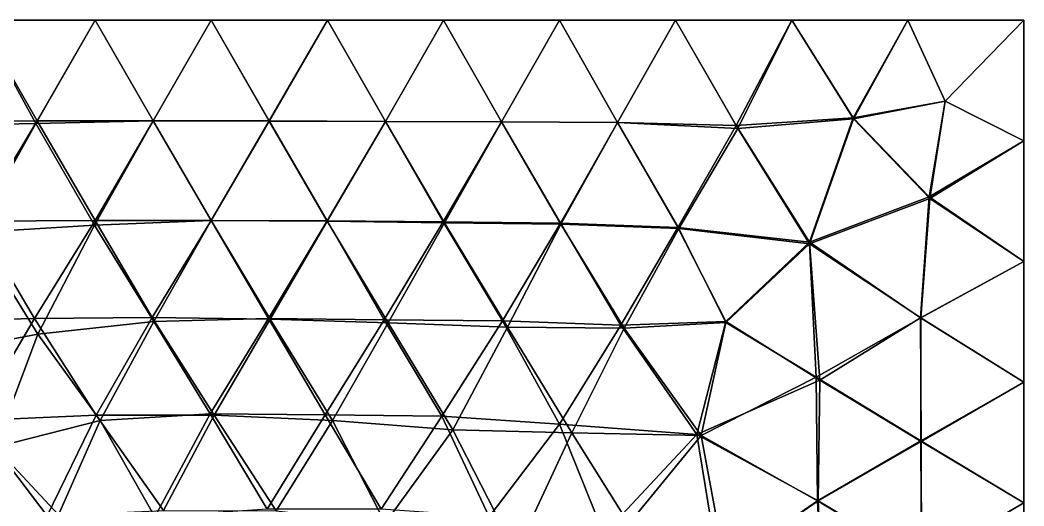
# Model space of a CAD drawing. Extents: x 0 to 100, y 0 to 80.
# Drawn here: x 33.5 to 100, y 47.8 to 80 of the extents above; entities that cross this region are included whole.
import ezdxf

# ---------------------------------------------------------------- set-up
doc = ezdxf.new("R2010")
doc.units = 0
doc.layers.add('1', color=7, linetype='CONTINUOUS')

msp = doc.modelspace()

# ---------------------------------------------------------------- linework, layer by layer
at = {"layer": '1', "color": 154}
for points in [[(34.935, 80, 22.734), (28.078, 80, 30.745), (28.078, 80, 30.745), (25.841, 80, 21.056)], [(30.544, 80, 14.096), (34.935, 80, 22.734), (34.935, 80, 22.734), (25.841, 80, 21.056)], [(26.668, 80, 53.355), (30.135, 80, 46.531), (30.135, 80, 46.531), (34.45, 80, 53.354)], [(30.769, 80, 60), (26.668, 80, 53.355), (26.668, 80, 53.355), (34.45, 80, 53.354)], [(26.73, 80, 6.6978), (30.769, 80), (30.769, 80), (34.548, 80, 6.8824)], [(34.548, 80, 6.8824), (30.544, 80, 14.096), (30.544, 80, 14.096), (26.73, 80, 6.6978)], [(28.078, 80, 30.745), (34.935, 80, 22.734), (34.935, 80, 22.734), (37.084, 80, 32.152)], [(33.415, 80, 39.241), (28.078, 80, 30.745), (28.078, 80, 30.745), (37.084, 80, 32.152)], [(30.135, 80, 46.531), (33.415, 80, 39.241), (33.415, 80, 39.241), (37.967, 80, 46.497)], [(34.45, 80, 53.354), (30.135, 80, 46.531), (30.135, 80, 46.531), (37.967, 80, 46.497)], [(30.544, 80, 14.096), (34.548, 80, 6.8824), (34.548, 80, 6.8824), (38.624, 80, 14.061)], [(34.935, 80, 22.734), (30.544, 80, 14.096), (30.544, 80, 14.096), (38.624, 80, 14.061)], [(30.769, 80, 60), (34.45, 80, 53.354), (38.462, 80, 60)], [(34.548, 80, 6.8824), (30.769, 80), (38.462, 80)], [(37.084, 80, 32.152), (41.461, 80, 39.624), (41.461, 80, 39.624), (33.415, 80, 39.241)], [(37.967, 80, 46.497), (33.415, 80, 39.241), (33.415, 80, 39.241), (41.461, 80, 39.624)], [(38.462, 80, 60), (34.45, 80, 53.354), (34.45, 80, 53.354), (42.235, 80, 53.399)], [(37.967, 80, 46.497), (42.235, 80, 53.399), (42.235, 80, 53.399), (34.45, 80, 53.354)], [(42.337, 80, 6.7968), (38.624, 80, 14.061), (38.624, 80, 14.061), (34.548, 80, 6.8824)], [(38.462, 80), (42.337, 80, 6.7968), (42.337, 80, 6.7968), (34.548, 80, 6.8824)], [(34.935, 80, 22.734), (38.624, 80, 14.061), (38.624, 80, 14.061), (43.072, 80, 20.445)], [(41.603, 80, 27.026), (37.084, 80, 32.152), (37.084, 80, 32.152), (34.935, 80, 22.734)], [(41.603, 80, 27.026), (34.935, 80, 22.734), (34.935, 80, 22.734), (43.072, 80, 20.445)], [(45.016, 80, 33.183), (41.461, 80, 39.624), (41.461, 80, 39.624), (37.084, 80, 32.152)], [(37.084, 80, 32.152), (41.603, 80, 27.026), (41.603, 80, 27.026), (45.016, 80, 33.183)], [(45.846, 80, 46.661), (37.967, 80, 46.497), (37.967, 80, 46.497), (41.461, 80, 39.624)], [(42.235, 80, 53.399), (37.967, 80, 46.497), (37.967, 80, 46.497), (45.846, 80, 46.661)], [(42.337, 80, 6.7968), (38.462, 80), (46.154, 80)], [(38.462, 80, 60), (42.235, 80, 53.399), (46.154, 80, 60)], [(42.337, 80, 6.7968), (46.47, 80, 13.447), (46.47, 80, 13.447), (38.624, 80, 14.061)], [(46.47, 80, 13.447), (43.072, 80, 20.445), (43.072, 80, 20.445), (38.624, 80, 14.061)], [(41.461, 80, 39.624), (45.016, 80, 33.183), (45.016, 80, 33.183), (49.439, 80, 40.01)], [(45.846, 80, 46.661), (41.461, 80, 39.624), (41.461, 80, 39.624), (49.439, 80, 40.01)], [(48.142, 80, 26.603), (41.603, 80, 27.026), (41.603, 80, 27.026), (43.072, 80, 20.445)], [(45.016, 80, 33.183), (41.603, 80, 27.026), (41.603, 80, 27.026), (48.142, 80, 26.603)], [(42.235, 80, 53.399), (50, 80, 53.45), (50, 80, 53.45), (46.154, 80, 60)], [(50, 80, 53.45), (42.235, 80, 53.399), (42.235, 80, 53.399), (45.846, 80, 46.661)], [(50, 80, 6.5505), (46.47, 80, 13.447), (46.47, 80, 13.447), (42.337, 80, 6.7968)], [(42.337, 80, 6.7968), (46.154, 80), (50, 80, 6.5505)], [(46.47, 80, 13.447), (50.976, 80, 19.774), (50.976, 80, 19.774), (43.072, 80, 20.445)], [(43.072, 80, 20.445), (50.976, 80, 19.774), (50.976, 80, 19.774), (48.142, 80, 26.603)], [(45.016, 80, 33.183), (52.557, 80, 33.177), (52.557, 80, 33.177), (49.439, 80, 40.01)], [(52.557, 80, 33.177), (45.016, 80, 33.183), (45.016, 80, 33.183), (48.142, 80, 26.603)], [(50, 80, 53.45), (45.846, 80, 46.661), (45.846, 80, 46.661), (53.695, 80, 46.694)], [(49.439, 80, 40.01), (53.695, 80, 46.694), (53.695, 80, 46.694), (45.846, 80, 46.661)], [(50, 80, 6.5505), (46.154, 80), (53.846, 80)], [(46.154, 80, 60), (50, 80, 53.45), (50, 80, 53.45), (53.846, 80, 60)], [(46.47, 80, 13.447), (50, 80, 6.5505), (50, 80, 6.5505), (54.131, 80, 13.019)], [(50.976, 80, 19.774), (46.47, 80, 13.447), (46.47, 80, 13.447), (54.131, 80, 13.019)], [(48.142, 80, 26.603), (50.976, 80, 19.774), (50.976, 80, 19.774), (55.77, 80, 26.008)], [(52.557, 80, 33.177), (48.142, 80, 26.603), (48.142, 80, 26.603), (55.77, 80, 26.008)], [(49.439, 80, 40.01), (52.557, 80, 33.177), (52.557, 80, 33.177), (57.442, 80, 39.867)], [(49.439, 80, 40.01), (57.442, 80, 39.867), (57.442, 80, 39.867), (53.695, 80, 46.694)], [(57.696, 80, 6.4732), (50, 80, 6.5505), (50, 80, 6.5505), (53.846, 80)], [(50, 80, 53.45), (57.692, 80, 53.45), (53.846, 80, 60)], [(57.692, 80, 53.45), (50, 80, 53.45), (53.695, 80, 46.694)], [(54.131, 80, 13.019), (50, 80, 6.5505), (50, 80, 6.5505), (57.696, 80, 6.4732)], [(58.273, 80, 19.124), (55.77, 80, 26.008), (55.77, 80, 26.008), (50.976, 80, 19.774)], [(54.131, 80, 13.019), (58.273, 80, 19.124), (58.273, 80, 19.124), (50.976, 80, 19.774)], [(52.557, 80, 33.177), (61.123, 80, 32.543), (61.123, 80, 32.543), (57.442, 80, 39.867)], [(52.557, 80, 33.177), (55.77, 80, 26.008), (55.77, 80, 26.008), (61.123, 80, 32.543)], [(57.692, 80, 53.45), (53.695, 80, 46.694), (53.695, 80, 46.694), (61.753, 80, 46.725)], [(61.753, 80, 46.725), (53.695, 80, 46.694), (57.442, 80, 39.867)], [(57.696, 80, 6.4732), (53.846, 80), (53.846, 80), (61.538, 80)], [(53.846, 80, 60), (57.692, 80, 53.45), (57.692, 80, 53.45), (61.538, 80, 60)], [(57.696, 80, 6.4732), (61.518, 80, 12.736), (61.518, 80, 12.736), (54.131, 80, 13.019)], [(58.273, 80, 19.124), (54.131, 80, 13.019), (54.131, 80, 13.019), (61.518, 80, 12.736)], [(55.77, 80, 26.008), (63.932, 80, 24.802), (63.932, 80, 24.802), (61.123, 80, 32.543)], [(58.273, 80, 19.124), (63.932, 80, 24.802), (63.932, 80, 24.802), (55.77, 80, 26.008)], [(66.01, 80, 39.579), (57.442, 80, 39.867), (57.442, 80, 39.867), (61.123, 80, 32.543)], [(57.442, 80, 39.867), (66.01, 80, 39.579), (66.01, 80, 39.579), (61.753, 80, 46.725)], [(65.547, 80, 53.346), (61.538, 80, 60), (57.692, 80, 53.45)], [(57.692, 80, 53.45), (61.753, 80, 46.725), (61.753, 80, 46.725), (65.547, 80, 53.346)], [(65.317, 80, 6.5041), (61.518, 80, 12.736), (61.518, 80, 12.736), (57.696, 80, 6.4732)], [(65.317, 80, 6.5041), (57.696, 80, 6.4732), (61.538, 80)], [(63.932, 80, 24.802), (58.273, 80, 19.124), (58.273, 80, 19.124), (65.011, 80, 18.092)], [(58.273, 80, 19.124), (61.518, 80, 12.736), (61.518, 80, 12.736), (65.011, 80, 18.092)], [(71.028, 80, 31.178), (66.01, 80, 39.579), (66.01, 80, 39.579), (61.123, 80, 32.543)], [(71.028, 80, 31.178), (61.123, 80, 32.543), (61.123, 80, 32.543), (63.932, 80, 24.802)], [(69.012, 80, 12.976), (61.518, 80, 12.736), (65.317, 80, 6.5041)], [(61.518, 80, 12.736), (69.012, 80, 12.976), (69.012, 80, 12.976), (65.011, 80, 18.092)], [(61.538, 80, 60), (65.547, 80, 53.346), (65.547, 80, 53.346), (69.231, 80, 60)], [(69.231, 80), (65.317, 80, 6.5041), (65.317, 80, 6.5041), (61.538, 80)], [(61.753, 80, 46.725), (66.01, 80, 39.579), (66.01, 80, 39.579), (69.757, 80, 46.59)], [(65.547, 80, 53.346), (61.753, 80, 46.725), (61.753, 80, 46.725), (69.757, 80, 46.59)], [(71.028, 80, 31.178), (63.932, 80, 24.802), (63.932, 80, 24.802), (72.321, 80, 20.821)], [(65.011, 80, 18.092), (72.321, 80, 20.821), (72.321, 80, 20.821), (63.932, 80, 24.802)], [(72.321, 80, 20.821), (65.011, 80, 18.092), (69.012, 80, 12.976)], [(69.231, 80), (73.077, 80, 6.5505), (73.077, 80, 6.5505), (65.317, 80, 6.5041)], [(69.012, 80, 12.976), (65.317, 80, 6.5041), (65.317, 80, 6.5041), (73.077, 80, 6.5505)], [(65.547, 80, 53.346), (73.312, 80, 53.309), (73.312, 80, 53.309), (69.231, 80, 60)], [(69.757, 80, 46.59), (73.312, 80, 53.309), (73.312, 80, 53.309), (65.547, 80, 53.346)], [(71.028, 80, 31.178), (74.367, 80, 39.752), (74.367, 80, 39.752), (66.01, 80, 39.579)], [(69.757, 80, 46.59), (66.01, 80, 39.579), (66.01, 80, 39.579), (74.367, 80, 39.752)], [(69.012, 80, 12.976), (76.923, 80, 13.101), (76.923, 80, 13.101), (72.321, 80, 20.821)], [(69.012, 80, 12.976), (73.077, 80, 6.5505), (73.077, 80, 6.5505), (76.923, 80, 13.101)], [(69.231, 80, 60), (73.312, 80, 53.309), (76.923, 80, 60)], [(69.231, 80), (76.923, 80), (73.077, 80, 6.5505)], [(77.629, 80, 46.64), (73.312, 80, 53.309), (73.312, 80, 53.309), (69.757, 80, 46.59)], [(77.629, 80, 46.64), (69.757, 80, 46.59), (69.757, 80, 46.59), (74.367, 80, 39.752)], [(71.028, 80, 31.178), (79.499, 80, 26.375), (79.499, 80, 26.375), (79.888, 80, 34.306)], [(79.499, 80, 26.375), (71.028, 80, 31.178), (71.028, 80, 31.178), (72.321, 80, 20.821)], [(71.028, 80, 31.178), (79.888, 80, 34.306), (79.888, 80, 34.306), (74.367, 80, 39.752)], [(79.499, 80, 26.375), (72.321, 80, 20.821), (72.321, 80, 20.821), (80.31, 80, 19.315)], [(72.321, 80, 20.821), (76.923, 80, 13.101), (76.923, 80, 13.101), (80.31, 80, 19.315)], [(76.923, 80), (81.115, 80, 6.6087), (81.115, 80, 6.6087), (73.077, 80, 6.5505)], [(76.923, 80, 13.101), (73.077, 80, 6.5505), (73.077, 80, 6.5505), (81.115, 80, 6.6087)], [(73.312, 80, 53.309), (77.629, 80, 46.64), (77.629, 80, 46.64), (81.285, 80, 53.316)], [(76.923, 80, 60), (73.312, 80, 53.309), (81.285, 80, 53.316)], [(79.888, 80, 34.306), (80.918, 80, 40.809), (80.918, 80, 40.809), (74.367, 80, 39.752)], [(80.918, 80, 40.809), (77.629, 80, 46.64), (77.629, 80, 46.64), (74.367, 80, 39.752)], [(76.923, 80, 60), (81.285, 80, 53.316), (84.615, 80, 60)], [(81.115, 80, 6.6087), (85.963, 80, 13.883), (85.963, 80, 13.883), (76.923, 80, 13.101)], [(76.923, 80), (84.615, 80), (81.115, 80, 6.6087)], [(76.923, 80, 13.101), (85.963, 80, 13.883), (85.963, 80, 13.883), (80.31, 80, 19.315)], [(77.629, 80, 46.64), (80.918, 80, 40.809), (80.918, 80, 40.809), (86.136, 80, 46.061)], [(77.629, 80, 46.64), (86.136, 80, 46.061), (86.136, 80, 46.061), (81.285, 80, 53.316)], [(79.499, 80, 26.375), (86.788, 80, 22.5), (86.788, 80, 22.5), (86.659, 80, 30.128)], [(79.499, 80, 26.375), (80.31, 80, 19.315), (80.31, 80, 19.315), (86.788, 80, 22.5)], [(79.888, 80, 34.306), (79.499, 80, 26.375), (79.499, 80, 26.375), (86.659, 80, 30.128)], [(80.918, 80, 40.809), (79.888, 80, 34.306), (79.888, 80, 34.306), (86.797, 80, 37.699)], [(86.797, 80, 37.699), (79.888, 80, 34.306), (79.888, 80, 34.306), (86.659, 80, 30.128)], [(85.963, 80, 13.883), (86.788, 80, 22.5), (86.788, 80, 22.5), (80.31, 80, 19.315)], [(80.918, 80, 40.809), (86.797, 80, 37.699), (86.797, 80, 37.699), (86.136, 80, 46.061)], [(81.115, 80, 6.6087), (88.877, 80, 6.0875), (88.877, 80, 6.0875), (85.963, 80, 13.883)], [(84.615, 80), (88.877, 80, 6.0875), (81.115, 80, 6.6087)], [(81.285, 80, 53.316), (86.136, 80, 46.061), (86.136, 80, 46.061), (89.061, 80, 53.886)], [(89.061, 80, 53.886), (84.615, 80, 60), (81.285, 80, 53.316)], [(84.615, 80), (92.308, 80), (88.877, 80, 6.0875)], [(92.308, 80, 60), (84.615, 80, 60), (84.615, 80, 60), (89.061, 80, 53.886)], [(94.133, 80, 11.092), (93.387, 80, 18.644), (93.387, 80, 18.644), (85.963, 80, 13.883)], [(94.133, 80, 11.092), (85.963, 80, 13.883), (85.963, 80, 13.883), (88.877, 80, 6.0875)], [(93.387, 80, 18.644), (86.788, 80, 22.5), (86.788, 80, 22.5), (85.963, 80, 13.883)], [(93.517, 80, 41.276), (86.136, 80, 46.061), (86.136, 80, 46.061), (86.797, 80, 37.699)], [(89.061, 80, 53.886), (86.136, 80, 46.061), (86.136, 80, 46.061), (94.133, 80, 48.908)], [(94.133, 80, 48.908), (86.136, 80, 46.061), (86.136, 80, 46.061), (93.517, 80, 41.276)], [(93.394, 80, 26.25), (93.394, 80, 33.75), (93.394, 80, 33.75), (86.659, 80, 30.128)], [(93.394, 80, 26.25), (86.659, 80, 30.128), (86.659, 80, 30.128), (86.788, 80, 22.5)], [(86.797, 80, 37.699), (86.659, 80, 30.128), (86.659, 80, 30.128), (93.394, 80, 33.75)], [(93.394, 80, 26.25), (86.788, 80, 22.5), (86.788, 80, 22.5), (93.387, 80, 18.644)], [(86.797, 80, 37.699), (93.394, 80, 33.75), (93.394, 80, 33.75), (93.517, 80, 41.276)], [(95.126, 80, 4.942), (88.877, 80, 6.0875), (92.308, 80)], [(94.133, 80, 11.092), (88.877, 80, 6.0875), (88.877, 80, 6.0875), (95.126, 80, 4.942)], [(89.061, 80, 53.886), (95.126, 80, 55.058), (95.126, 80, 55.058), (92.308, 80, 60)], [(95.126, 80, 55.058), (89.061, 80, 53.886), (89.061, 80, 53.886), (94.133, 80, 48.908)], [(95.126, 80, 55.058), (100, 80, 60), (92.308, 80, 60)], [(95.126, 80, 4.942), (92.308, 80), (100, 80)], [(93.394, 80, 26.25), (93.387, 80, 18.644), (93.387, 80, 18.644), (100, 80, 22.5)], [(93.387, 80, 18.644), (100, 80, 15), (100, 80, 22.5)], [(93.387, 80, 18.644), (94.133, 80, 11.092), (94.133, 80, 11.092), (100, 80, 15)], [(93.517, 80, 41.276), (93.394, 80, 33.75), (100, 80, 37.5)], [(93.394, 80, 33.75), (93.394, 80, 26.25), (93.394, 80, 26.25), (100, 80, 30)], [(93.394, 80, 33.75), (100, 80, 30), (100, 80, 37.5)], [(93.394, 80, 26.25), (100, 80, 22.5), (100, 80, 22.5), (100, 80, 30)], [(93.517, 80, 41.276), (100, 80, 37.5), (100, 80, 45)], [(93.517, 80, 41.276), (100, 80, 45), (100, 80, 45), (94.133, 80, 48.908)], [(100, 80, 7.5), (100, 80, 15), (100, 80, 15), (94.133, 80, 11.092)], [(94.133, 80, 11.092), (95.126, 80, 4.942), (95.126, 80, 4.942), (100, 80, 7.5)], [(100, 80, 52.5), (94.133, 80, 48.908), (100, 80, 45)], [(95.126, 80, 55.058), (94.133, 80, 48.908), (100, 80, 52.5)], [(100, 80, 60), (95.126, 80, 55.058), (95.126, 80, 55.058), (100, 80, 52.5)], [(95.126, 80, 4.942), (100, 80), (100, 80), (100, 80, 7.5)]]:
    msp.add_3dface(points, dxfattribs=at)
at = {"layer": '1', "color": 1}
for points in [[(34.528, 73.14, 60), (26.711, 72.986, 60), (26.711, 72.986, 60), (30.769, 80, 60)], [(30.769, 80, 60), (38.462, 80, 60), (34.528, 73.14, 60)], [(38.462, 80, 60), (42.308, 73.322, 60), (42.308, 73.322, 60), (34.528, 73.14, 60)], [(38.462, 80, 60), (46.154, 80, 60), (46.154, 80, 60), (42.308, 73.322, 60)], [(50, 73.31, 60), (42.308, 73.322, 60), (42.308, 73.322, 60), (46.154, 80, 60)], [(46.154, 80, 60), (53.846, 80, 60), (50, 73.31, 60)], [(53.846, 80, 60), (57.692, 73.285, 60), (57.692, 73.285, 60), (50, 73.31, 60)], [(53.846, 80, 60), (61.538, 80, 60), (57.692, 73.285, 60)], [(65.385, 73.252, 60), (57.692, 73.285, 60), (57.692, 73.285, 60), (61.538, 80, 60)], [(61.538, 80, 60), (69.231, 80, 60), (65.385, 73.252, 60)], [(73.077, 73.213, 60), (65.385, 73.252, 60), (65.385, 73.252, 60), (69.231, 80, 60)], [(69.231, 80, 60), (76.923, 80, 60), (76.923, 80, 60), (73.077, 73.213, 60)], [(76.923, 80, 60), (80.931, 73, 60), (80.931, 73, 60), (73.077, 73.213, 60)], [(76.923, 80, 60), (84.615, 80, 60), (84.615, 80, 60), (80.931, 73, 60)], [(88.682, 73.522, 60), (80.931, 73, 60), (80.931, 73, 60), (84.615, 80, 60)], [(92.308, 80, 60), (88.682, 73.522, 60), (84.615, 80, 60)], [(88.682, 73.522, 60), (92.308, 80, 60), (94.777, 74.629, 60)], [(94.777, 74.629, 60), (92.308, 80, 60), (92.308, 80, 60), (100, 80, 60)], [(100, 72, 60), (94.777, 74.629, 60), (94.777, 74.629, 60), (100, 80, 60)], [(88.682, 73.522, 60), (94.777, 74.629, 60), (94.777, 74.629, 60), (93.731, 68.283, 60)], [(94.777, 74.629, 60), (100, 72, 60), (100, 72, 60), (93.731, 68.283, 60)], [(34.528, 73.14, 60), (42.308, 73.322, 60), (42.308, 73.322, 60), (38.414, 66.397, 60)], [(42.308, 73.322, 60), (46.143, 66.719, 60), (46.143, 66.719, 60), (38.414, 66.397, 60)], [(42.308, 73.322, 60), (50, 73.31, 60), (50, 73.31, 60), (46.143, 66.719, 60)], [(53.825, 66.68, 60), (46.143, 66.719, 60), (46.143, 66.719, 60), (50, 73.31, 60)], [(53.825, 66.68, 60), (50, 73.31, 60), (50, 73.31, 60), (57.692, 73.285, 60)], [(61.51, 66.614, 60), (53.825, 66.68, 60), (53.825, 66.68, 60), (57.692, 73.285, 60)], [(61.51, 66.614, 60), (57.692, 73.285, 60), (57.692, 73.285, 60), (65.385, 73.252, 60)], [(69.296, 66.527, 60), (61.51, 66.614, 60), (61.51, 66.614, 60), (65.385, 73.252, 60)], [(65.385, 73.252, 60), (73.077, 73.213, 60), (73.077, 73.213, 60), (69.296, 66.527, 60)], [(69.296, 66.527, 60), (73.077, 73.213, 60), (73.077, 73.213, 60), (77.074, 66.244, 60)], [(80.931, 73, 60), (77.074, 66.244, 60), (77.074, 66.244, 60), (73.077, 73.213, 60)], [(85.787, 65.286, 60), (80.931, 73, 60), (80.931, 73, 60), (88.682, 73.522, 60)], [(85.787, 65.286, 60), (88.682, 73.522, 60), (88.682, 73.522, 60), (93.731, 68.283, 60)], [(26.711, 72.986, 60), (34.528, 73.14, 60), (34.528, 73.14, 60), (30.5, 65.909, 60)], [(30.5, 65.909, 60), (34.528, 73.14, 60), (34.528, 73.14, 60), (38.414, 66.397, 60)], [(85.787, 65.286, 60), (77.074, 66.244, 60), (77.074, 66.244, 60), (80.931, 73, 60)], [(93.731, 68.283, 60), (100, 72, 60), (100, 64, 60)], [(93.731, 68.283, 60), (93.14, 60.259, 60), (93.14, 60.259, 60), (85.787, 65.286, 60)], [(100, 64, 60), (93.14, 60.259, 60), (93.14, 60.259, 60), (93.731, 68.283, 60)], [(38.414, 66.397, 60), (46.143, 66.719, 60), (46.143, 66.719, 60), (42.342, 60.013, 60)], [(49.95, 60.206, 60), (42.342, 60.013, 60), (46.143, 66.719, 60)], [(49.95, 60.206, 60), (46.143, 66.719, 60), (46.143, 66.719, 60), (53.825, 66.68, 60)], [(53.825, 66.68, 60), (57.611, 60.123, 60), (57.611, 60.123, 60), (49.95, 60.206, 60)], [(61.51, 66.614, 60), (57.611, 60.123, 60), (57.611, 60.123, 60), (53.825, 66.68, 60)], [(57.611, 60.123, 60), (61.51, 66.614, 60), (61.51, 66.614, 60), (65.453, 60.055, 60)], [(61.51, 66.614, 60), (69.296, 66.527, 60), (69.296, 66.527, 60), (65.453, 60.055, 60)], [(65.453, 60.055, 60), (69.296, 66.527, 60), (69.296, 66.527, 60), (73.287, 59.773, 60)], [(69.296, 66.527, 60), (77.074, 66.244, 60), (77.074, 66.244, 60), (73.287, 59.773, 60)], [(34.673, 59.169, 60), (26.148, 57.558, 60), (26.148, 57.558, 60), (30.5, 65.909, 60)], [(38.414, 66.397, 60), (34.673, 59.169, 60), (34.673, 59.169, 60), (30.5, 65.909, 60)], [(34.673, 59.169, 60), (38.414, 66.397, 60), (38.414, 66.397, 60), (42.342, 60.013, 60)], [(80.245, 60.024, 60), (73.287, 59.773, 60), (73.287, 59.773, 60), (77.074, 66.244, 60)], [(80.245, 60.024, 60), (77.074, 66.244, 60), (77.074, 66.244, 60), (85.787, 65.286, 60)], [(80.245, 60.024, 60), (85.787, 65.286, 60), (85.787, 65.286, 60), (86.47, 56.133, 60)], [(85.787, 65.286, 60), (93.14, 60.259, 60), (93.14, 60.259, 60), (86.47, 56.133, 60)], [(93.14, 60.259, 60), (100, 64, 60), (100, 56, 60)], [(38.795, 53.457, 60), (34.673, 59.169, 60), (34.673, 59.169, 60), (42.342, 60.013, 60)], [(46.093, 53.902, 60), (38.795, 53.457, 60), (38.795, 53.457, 60), (42.342, 60.013, 60)], [(49.95, 60.206, 60), (46.093, 53.902, 60), (46.093, 53.902, 60), (42.342, 60.013, 60)], [(46.093, 53.902, 60), (49.95, 60.206, 60), (49.95, 60.206, 60), (53.712, 53.823, 60)], [(53.712, 53.823, 60), (49.95, 60.206, 60), (49.95, 60.206, 60), (57.611, 60.123, 60)], [(57.611, 60.123, 60), (61.429, 53.742, 60), (61.429, 53.742, 60), (53.712, 53.823, 60)], [(61.429, 53.742, 60), (57.611, 60.123, 60), (57.611, 60.123, 60), (65.453, 60.055, 60)], [(65.453, 60.055, 60), (69.239, 53.208, 60), (69.239, 53.208, 60), (61.429, 53.742, 60)], [(73.287, 59.773, 60), (69.239, 53.208, 60), (69.239, 53.208, 60), (65.453, 60.055, 60)], [(80.245, 60.024, 60), (78.327, 52.522, 60), (78.327, 52.522, 60), (73.287, 59.773, 60)], [(80.245, 60.024, 60), (86.47, 56.133, 60), (78.327, 52.522, 60)], [(86.47, 56.133, 60), (93.14, 60.259, 60), (93.14, 60.259, 60), (93.191, 52.066, 60)], [(93.191, 52.066, 60), (93.14, 60.259, 60), (100, 56, 60)], [(78.327, 52.522, 60), (69.239, 53.208, 60), (69.239, 53.208, 60), (73.287, 59.773, 60)], [(34.673, 59.169, 60), (31.837, 51.678, 60), (31.837, 51.678, 60), (26.148, 57.558, 60)], [(34.673, 59.169, 60), (38.795, 53.457, 60), (38.795, 53.457, 60), (31.837, 51.678, 60)], [(86.47, 56.133, 60), (86.366, 48.13, 60), (86.366, 48.13, 60), (78.327, 52.522, 60)], [(86.47, 56.133, 60), (93.191, 52.066, 60), (93.191, 52.066, 60), (86.366, 48.13, 60)], [(100, 48, 60), (93.191, 52.066, 60), (93.191, 52.066, 60), (100, 56, 60)], [(38.795, 53.457, 60), (46.093, 53.902, 60), (46.093, 53.902, 60), (42.416, 47.062, 60)], [(42.416, 47.062, 60), (46.093, 53.902, 60), (46.093, 53.902, 60), (49.857, 47.569, 60)], [(53.712, 53.823, 60), (49.857, 47.569, 60), (49.857, 47.569, 60), (46.093, 53.902, 60)], [(38.795, 53.457, 60), (36.029, 47.188, 60), (36.029, 47.188, 60), (31.837, 51.678, 60)], [(38.795, 53.457, 60), (42.416, 47.062, 60), (42.416, 47.062, 60), (36.029, 47.188, 60)], [(57.41, 47.575, 60), (49.857, 47.569, 60), (49.857, 47.569, 60), (53.712, 53.823, 60)], [(57.41, 47.575, 60), (53.712, 53.823, 60), (53.712, 53.823, 60), (61.429, 53.742, 60)], [(64.576, 47.076, 60), (57.41, 47.575, 60), (57.41, 47.575, 60), (61.429, 53.742, 60)], [(69.239, 53.208, 60), (64.576, 47.076, 60), (64.576, 47.076, 60), (61.429, 53.742, 60)], [(64.576, 47.076, 60), (69.239, 53.208, 60), (69.239, 53.208, 60), (72.162, 45.905, 60)], [(78.327, 52.522, 60), (72.162, 45.905, 60), (72.162, 45.905, 60), (69.239, 53.208, 60)], [(72.162, 45.905, 60), (78.327, 52.522, 60), (78.327, 52.522, 60), (79.776, 43.596, 60)], [(79.776, 43.596, 60), (78.327, 52.522, 60), (78.327, 52.522, 60), (86.366, 48.13, 60)], [(86.366, 48.13, 60), (93.191, 52.066, 60), (93.191, 52.066, 60), (93.22, 44.012, 60)], [(93.22, 44.012, 60), (93.191, 52.066, 60), (93.191, 52.066, 60), (100, 48, 60)], [(31.837, 51.678, 60), (36.029, 47.188, 60), (36.029, 47.188, 60), (30.459, 43.741, 60)], [(86.366, 48.13, 60), (86.733, 39.876, 60), (86.733, 39.876, 60), (79.776, 43.596, 60)], [(86.733, 39.876, 60), (86.366, 48.13, 60), (93.22, 44.012, 60)], [(93.22, 44.012, 60), (100, 48, 60), (100, 48, 60), (100, 40, 60)]]:
    msp.add_3dface(points, dxfattribs=at)
at = {"layer": '1', "color": 150}
for points in [[(34.615, 73.317), (30.769, 80), (26.797, 73.258)], [(30.769, 80), (34.615, 73.317), (34.615, 73.317), (38.462, 80)], [(34.615, 73.317), (42.308, 73.319), (42.308, 73.319), (38.462, 80)], [(38.462, 80), (42.308, 73.319), (42.308, 73.319), (46.154, 80)], [(42.308, 73.319), (50, 73.307), (50, 73.307), (46.154, 80)], [(46.154, 80), (50, 73.307), (50, 73.307), (53.846, 80)], [(57.692, 73.283), (53.846, 80), (50, 73.307)], [(61.538, 80), (53.846, 80), (53.846, 80), (57.692, 73.283)], [(57.692, 73.283), (65.385, 73.249), (65.385, 73.249), (61.538, 80)], [(69.231, 80), (61.538, 80), (65.385, 73.249)], [(69.231, 80), (65.385, 73.249), (65.385, 73.249), (73.077, 73.21)], [(69.231, 80), (73.077, 73.21), (73.077, 73.21), (76.923, 80)], [(76.923, 80), (73.077, 73.21), (73.077, 73.21), (81.045, 72.803)], [(76.923, 80), (81.045, 72.803), (81.045, 72.803), (84.615, 80)], [(84.615, 80), (81.045, 72.803), (81.045, 72.803), (88.719, 73.459)], [(84.615, 80), (88.719, 73.459), (88.719, 73.459), (92.308, 80)], [(94.777, 74.629), (92.308, 80), (88.719, 73.459)], [(92.308, 80), (94.777, 74.629), (94.777, 74.629), (100, 80)], [(100, 72), (100, 80), (100, 80), (94.777, 74.629)], [(93.771, 68.17), (94.777, 74.629), (94.777, 74.629), (88.719, 73.459)], [(100, 72), (94.777, 74.629), (94.777, 74.629), (93.771, 68.17)], [(34.615, 73.317), (26.797, 73.258), (26.797, 73.258), (30.62, 66.668)], [(30.62, 66.668), (38.463, 66.72), (38.463, 66.72), (34.615, 73.317)], [(38.463, 66.72), (42.308, 73.319), (42.308, 73.319), (34.615, 73.317)], [(38.463, 66.72), (46.144, 66.712), (46.144, 66.712), (42.308, 73.319)], [(46.144, 66.712), (50, 73.307), (50, 73.307), (42.308, 73.319)], [(50, 73.307), (46.144, 66.712), (46.144, 66.712), (53.825, 66.674)], [(53.825, 66.674), (57.692, 73.283), (57.692, 73.283), (50, 73.307)], [(53.825, 66.674), (61.603, 66.565), (61.603, 66.565), (57.692, 73.283)], [(57.692, 73.283), (61.603, 66.565), (61.603, 66.565), (65.385, 73.249)], [(65.385, 73.249), (61.603, 66.565), (61.603, 66.565), (69.322, 66.464)], [(65.385, 73.249), (69.322, 66.464), (69.322, 66.464), (73.077, 73.21)], [(77.136, 66.185), (73.077, 73.21), (73.077, 73.21), (69.322, 66.464)], [(77.136, 66.185), (81.045, 72.803), (81.045, 72.803), (73.077, 73.21)], [(81.045, 72.803), (85.797, 65.154), (85.797, 65.154), (88.719, 73.459)], [(93.771, 68.17), (88.719, 73.459), (88.719, 73.459), (85.797, 65.154)], [(81.045, 72.803), (77.136, 66.185), (77.136, 66.185), (85.797, 65.154)], [(100, 72), (93.771, 68.17), (93.771, 68.17), (100, 64)], [(85.797, 65.154), (93.171, 60.261), (93.171, 60.261), (93.771, 68.17)], [(100, 64), (93.771, 68.17), (93.771, 68.17), (93.171, 60.261)], [(30.62, 66.668), (26.492, 60.008), (26.492, 60.008), (34.453, 60.219)], [(34.453, 60.219), (38.463, 66.72), (38.463, 66.72), (30.62, 66.668)], [(38.463, 66.72), (34.453, 60.219), (42.237, 60.281)], [(46.144, 66.712), (38.463, 66.72), (38.463, 66.72), (42.237, 60.281)], [(42.237, 60.281), (50.049, 60.171), (50.049, 60.171), (46.144, 66.712)], [(46.144, 66.712), (50.049, 60.171), (50.049, 60.171), (53.825, 66.674)], [(57.886, 59.921), (53.825, 66.674), (53.825, 66.674), (50.049, 60.171)], [(61.603, 66.565), (53.825, 66.674), (53.825, 66.674), (57.886, 59.921)], [(57.886, 59.921), (65.776, 59.65), (65.776, 59.65), (61.603, 66.565)], [(65.776, 59.65), (69.322, 66.464), (69.322, 66.464), (61.603, 66.565)], [(69.322, 66.464), (65.776, 59.65), (65.776, 59.65), (73.507, 59.569)], [(73.507, 59.569), (77.136, 66.185), (69.322, 66.464)], [(77.136, 66.185), (73.507, 59.569), (80.259, 59.938)], [(80.259, 59.938), (85.797, 65.154), (85.797, 65.154), (77.136, 66.185)], [(85.797, 65.154), (80.259, 59.938), (86.233, 56.322)], [(93.171, 60.261), (85.797, 65.154), (86.233, 56.322)], [(100, 64), (93.171, 60.261), (93.171, 60.261), (100, 56)], [(30.462, 53.452), (34.453, 60.219), (34.453, 60.219), (26.492, 60.008)], [(30.462, 53.452), (38.527, 53.808), (38.527, 53.808), (34.453, 60.219)], [(34.453, 60.219), (38.527, 53.808), (38.527, 53.808), (42.237, 60.281)], [(38.527, 53.808), (46.354, 53.808), (46.354, 53.808), (42.237, 60.281)], [(46.354, 53.808), (50.049, 60.171), (50.049, 60.171), (42.237, 60.281)], [(46.354, 53.808), (54.181, 53.462), (54.181, 53.462), (50.049, 60.171)], [(57.886, 59.921), (50.049, 60.171), (50.049, 60.171), (54.181, 53.462)], [(62.162, 52.842), (57.886, 59.921), (57.886, 59.921), (54.181, 53.462)], [(62.162, 52.842), (65.776, 59.65), (65.776, 59.65), (57.886, 59.921)], [(73.507, 59.569), (78.624, 52.461), (78.624, 52.461), (80.259, 59.938)], [(80.259, 59.938), (78.624, 52.461), (78.624, 52.461), (86.233, 56.322)], [(93.171, 60.261), (86.233, 56.322), (86.233, 56.322), (93.163, 52.104)], [(100, 56), (93.171, 60.261), (93.171, 60.261), (93.163, 52.104)], [(70.054, 52.629), (65.776, 59.65), (65.776, 59.65), (62.162, 52.842)], [(65.776, 59.65), (70.054, 52.629), (70.054, 52.629), (73.507, 59.569)], [(78.624, 52.461), (73.507, 59.569), (73.507, 59.569), (70.054, 52.629)], [(86.233, 56.322), (78.624, 52.461), (86.321, 48.127)], [(86.233, 56.322), (86.321, 48.127), (86.321, 48.127), (93.163, 52.104)], [(100, 48), (100, 56), (93.163, 52.104)], [(30.462, 53.452), (27.44, 46.063), (27.44, 46.063), (35.278, 47.135)], [(35.278, 47.135), (38.527, 53.808), (38.527, 53.808), (30.462, 53.452)], [(42.998, 47.474), (38.527, 53.808), (38.527, 53.808), (35.278, 47.135)], [(46.354, 53.808), (38.527, 53.808), (38.527, 53.808), (42.998, 47.474)], [(50.447, 47.461), (46.354, 53.808), (46.354, 53.808), (42.998, 47.474)], [(46.354, 53.808), (50.447, 47.461), (50.447, 47.461), (54.181, 53.462)], [(54.181, 53.462), (50.447, 47.461), (50.447, 47.461), (57.688, 46.654)], [(57.688, 46.654), (62.162, 52.842), (62.162, 52.842), (54.181, 53.462)], [(66.338, 44.675), (62.162, 52.842), (62.162, 52.842), (57.688, 46.654)], [(66.338, 44.675), (70.054, 52.629), (70.054, 52.629), (62.162, 52.842)], [(70.054, 52.629), (66.338, 44.675), (66.338, 44.675), (73.827, 46.603)], [(73.827, 46.603), (78.624, 52.461), (78.624, 52.461), (70.054, 52.629)], [(73.827, 46.603), (80.199, 43.884), (80.199, 43.884), (78.624, 52.461)], [(78.624, 52.461), (80.199, 43.884), (80.199, 43.884), (86.321, 48.127)], [(93.163, 52.104), (86.321, 48.127), (86.321, 48.127), (93.217, 43.999)], [(100, 48), (93.163, 52.104), (93.163, 52.104), (93.217, 43.999)], [(80.199, 43.884), (86.725, 39.978), (86.725, 39.978), (86.321, 48.127)], [(86.725, 39.978), (93.217, 43.999), (93.217, 43.999), (86.321, 48.127)], [(100, 48), (93.217, 43.999), (93.217, 43.999), (100, 40)]]:
    msp.add_3dface(points, dxfattribs=at)
at = {"layer": '1', "color": 152}
for points in [[(100, 80, 37.5), (100, 73.114, 41.761), (100, 73.114, 41.761), (100, 80, 45)], [(100, 72.981, 18.304), (100, 80, 15), (100, 80, 15), (100, 73.796, 10.794)], [(100, 73.796, 10.794), (100, 80, 15), (100, 80, 15), (100, 80, 7.5)], [(100, 74.74, 4.922), (100, 80), (100, 80), (100, 72)], [(100, 72.981, 18.304), (100, 80, 22.5), (100, 80, 22.5), (100, 80, 15)], [(100, 80, 30), (100, 72.939, 34.02), (100, 72.939, 34.02), (100, 80, 37.5)], [(100, 72.981, 18.304), (100, 72.907, 26.103), (100, 72.907, 26.103), (100, 80, 22.5)], [(100, 80, 30), (100, 72.907, 26.103), (100, 72.907, 26.103), (100, 72.939, 34.02)], [(100, 80, 30), (100, 80, 22.5), (100, 80, 22.5), (100, 72.907, 26.103)], [(100, 73.827, 49.213), (100, 80, 45), (100, 80, 45), (100, 73.114, 41.761)], [(100, 74.744, 55.073), (100, 80, 60), (100, 80, 52.5)], [(100, 74.744, 55.073), (100, 72, 60), (100, 80, 60)], [(100, 80, 37.5), (100, 72.939, 34.02), (100, 72.939, 34.02), (100, 73.114, 41.761)], [(100, 80, 52.5), (100, 80, 45), (100, 80, 45), (100, 73.827, 49.213)], [(100, 80, 7.5), (100, 80), (100, 80), (100, 74.74, 4.922)], [(100, 73.796, 10.794), (100, 80, 7.5), (100, 74.74, 4.922)], [(100, 74.744, 55.073), (100, 80, 52.5), (100, 73.827, 49.213)], [(100, 68.639, 54.024), (100, 74.744, 55.073), (100, 74.744, 55.073), (100, 73.827, 49.213)], [(100, 68.639, 54.024), (100, 72, 60), (100, 72, 60), (100, 74.744, 55.073)], [(100, 74.74, 4.922), (100, 72), (100, 72), (100, 68.624, 5.973)], [(100, 68.624, 5.973), (100, 73.796, 10.794), (100, 73.796, 10.794), (100, 74.74, 4.922)], [(100, 68.639, 54.024), (100, 73.827, 49.213), (100, 73.827, 49.213), (100, 66.56, 46.825)], [(100, 73.114, 41.761), (100, 66.56, 46.825), (100, 66.56, 46.825), (100, 73.827, 49.213)], [(100, 73.796, 10.794), (100, 68.624, 5.973), (100, 68.624, 5.973), (100, 66.524, 13.176)], [(100, 73.796, 10.794), (100, 66.524, 13.176), (100, 66.524, 13.176), (100, 72.981, 18.304)], [(100, 66.56, 46.825), (100, 73.114, 41.761), (100, 73.114, 41.761), (100, 65.81, 38.636)], [(100, 72.939, 34.02), (100, 65.81, 38.636), (100, 65.81, 38.636), (100, 73.114, 41.761)], [(100, 72.981, 18.304), (100, 65.781, 21.47), (100, 65.781, 21.47), (100, 72.907, 26.103)], [(100, 65.781, 21.47), (100, 72.981, 18.304), (100, 72.981, 18.304), (100, 66.524, 13.176)], [(100, 72.939, 34.02), (100, 72.907, 26.103), (100, 72.907, 26.103), (100, 65.834, 30.11)], [(100, 65.834, 30.11), (100, 65.81, 38.636), (100, 65.81, 38.636), (100, 72.939, 34.02)], [(100, 65.781, 21.47), (100, 65.834, 30.11), (100, 65.834, 30.11), (100, 72.907, 26.103)], [(100, 68.624, 5.973), (100, 72), (100, 64)], [(100, 72, 60), (100, 68.639, 54.024), (100, 68.639, 54.024), (100, 64, 60)], [(100, 60.859, 52.996), (100, 68.639, 54.024), (100, 68.639, 54.024), (100, 66.56, 46.825)], [(100, 60.859, 52.996), (100, 64, 60), (100, 64, 60), (100, 68.639, 54.024)], [(100, 64), (100, 60.878, 7.0201), (100, 60.878, 7.0201), (100, 68.624, 5.973)], [(100, 60.878, 7.0201), (100, 66.524, 13.176), (100, 66.524, 13.176), (100, 68.624, 5.973)], [(100, 66.56, 46.825), (100, 65.81, 38.636), (100, 65.81, 38.636), (100, 57.576, 44.36)], [(100, 57.576, 44.36), (100, 60.859, 52.996), (100, 60.859, 52.996), (100, 66.56, 46.825)], [(100, 60.878, 7.0201), (100, 57.677, 15.653), (100, 57.677, 15.653), (100, 66.524, 13.176)], [(100, 57.677, 15.653), (100, 65.781, 21.47), (100, 65.781, 21.47), (100, 66.524, 13.176)], [(100, 65.781, 21.47), (100, 58.765, 25.473), (100, 58.765, 25.473), (100, 65.834, 30.11)], [(100, 65.834, 30.11), (100, 58.836, 34.742), (100, 58.836, 34.742), (100, 65.81, 38.636)], [(100, 65.834, 30.11), (100, 58.765, 25.473), (100, 58.765, 25.473), (100, 58.836, 34.742)], [(100, 57.576, 44.36), (100, 65.81, 38.636), (100, 65.81, 38.636), (100, 58.836, 34.742)], [(100, 57.677, 15.653), (100, 58.765, 25.473), (100, 58.765, 25.473), (100, 65.781, 21.47)], [(100, 64, 60), (100, 60.859, 52.996), (100, 60.859, 52.996), (100, 56, 60)], [(100, 60.878, 7.0201), (100, 64), (100, 56)], [(100, 60.878, 7.0201), (100, 52.446, 7.3189), (100, 52.446, 7.3189), (100, 57.677, 15.653)], [(100, 56), (100, 52.446, 7.3189), (100, 52.446, 7.3189), (100, 60.878, 7.0201)], [(100, 52.504, 52.685), (100, 56, 60), (100, 60.859, 52.996)], [(100, 52.504, 52.685), (100, 60.859, 52.996), (100, 60.859, 52.996), (100, 57.576, 44.36)], [(100, 58.836, 34.742), (100, 49.809, 30.131), (100, 49.809, 30.131), (100, 51.992, 39.249)], [(100, 57.576, 44.36), (100, 58.836, 34.742), (100, 58.836, 34.742), (100, 51.992, 39.249)], [(100, 58.836, 34.742), (100, 58.765, 25.473), (100, 58.765, 25.473), (100, 49.809, 30.131)], [(100, 49.809, 30.131), (100, 58.765, 25.473), (100, 58.765, 25.473), (100, 51.884, 21.113)], [(100, 57.677, 15.653), (100, 51.884, 21.113), (100, 51.884, 21.113), (100, 58.765, 25.473)], [(100, 51.884, 21.113), (100, 57.677, 15.653), (100, 57.677, 15.653), (100, 48.426, 14.379)], [(100, 48.426, 14.379), (100, 57.677, 15.653), (100, 52.446, 7.3189)], [(100, 48.428, 45.786), (100, 57.576, 44.36), (100, 57.576, 44.36), (100, 51.992, 39.249)], [(100, 52.504, 52.685), (100, 57.576, 44.36), (100, 57.576, 44.36), (100, 48.428, 45.786)], [(100, 52.446, 7.3189), (100, 56), (100, 56), (100, 48)], [(100, 52.504, 52.685), (100, 48, 60), (100, 56, 60)], [(100, 52.504, 52.685), (100, 44.16, 52.967), (100, 44.16, 52.967), (100, 48, 60)], [(100, 52.504, 52.685), (100, 48.428, 45.786), (100, 48.428, 45.786), (100, 44.16, 52.967)], [(100, 52.446, 7.3189), (100, 48), (100, 48), (100, 44.17, 7.1064)], [(100, 44.17, 7.1064), (100, 48.426, 14.379), (100, 48.426, 14.379), (100, 52.446, 7.3189)], [(100, 49.809, 30.131), (100, 44.082, 38.523), (100, 44.082, 38.523), (100, 51.992, 39.249)], [(100, 48.428, 45.786), (100, 51.992, 39.249), (100, 51.992, 39.249), (100, 44.082, 38.523)], [(100, 48.426, 14.379), (100, 43.991, 21.825), (100, 43.991, 21.825), (100, 51.884, 21.113)], [(100, 51.884, 21.113), (100, 43.991, 21.825), (100, 43.991, 21.825), (100, 49.809, 30.131)], [(100, 49.809, 30.131), (100, 38.293, 30.192), (100, 38.293, 30.192), (100, 44.082, 38.523)], [(100, 43.991, 21.825), (100, 38.293, 30.192), (100, 38.293, 30.192), (100, 49.809, 30.131)], [(100, 40.152, 46.175), (100, 48.428, 45.786), (100, 48.428, 45.786), (100, 44.082, 38.523)], [(100, 48.428, 45.786), (100, 40.152, 46.175), (100, 40.152, 46.175), (100, 44.16, 52.967)], [(100, 44.17, 7.1064), (100, 40.026, 14.104), (100, 40.026, 14.104), (100, 48.426, 14.379)], [(100, 40.026, 14.104), (100, 43.991, 21.825), (100, 43.991, 21.825), (100, 48.426, 14.379)], [(100, 44.17, 7.1064), (100, 48), (100, 40)], [(100, 44.16, 52.967), (100, 40, 60), (100, 48, 60)]]:
    msp.add_3dface(points, dxfattribs=at)

doc.saveas('drawing.dxf')
